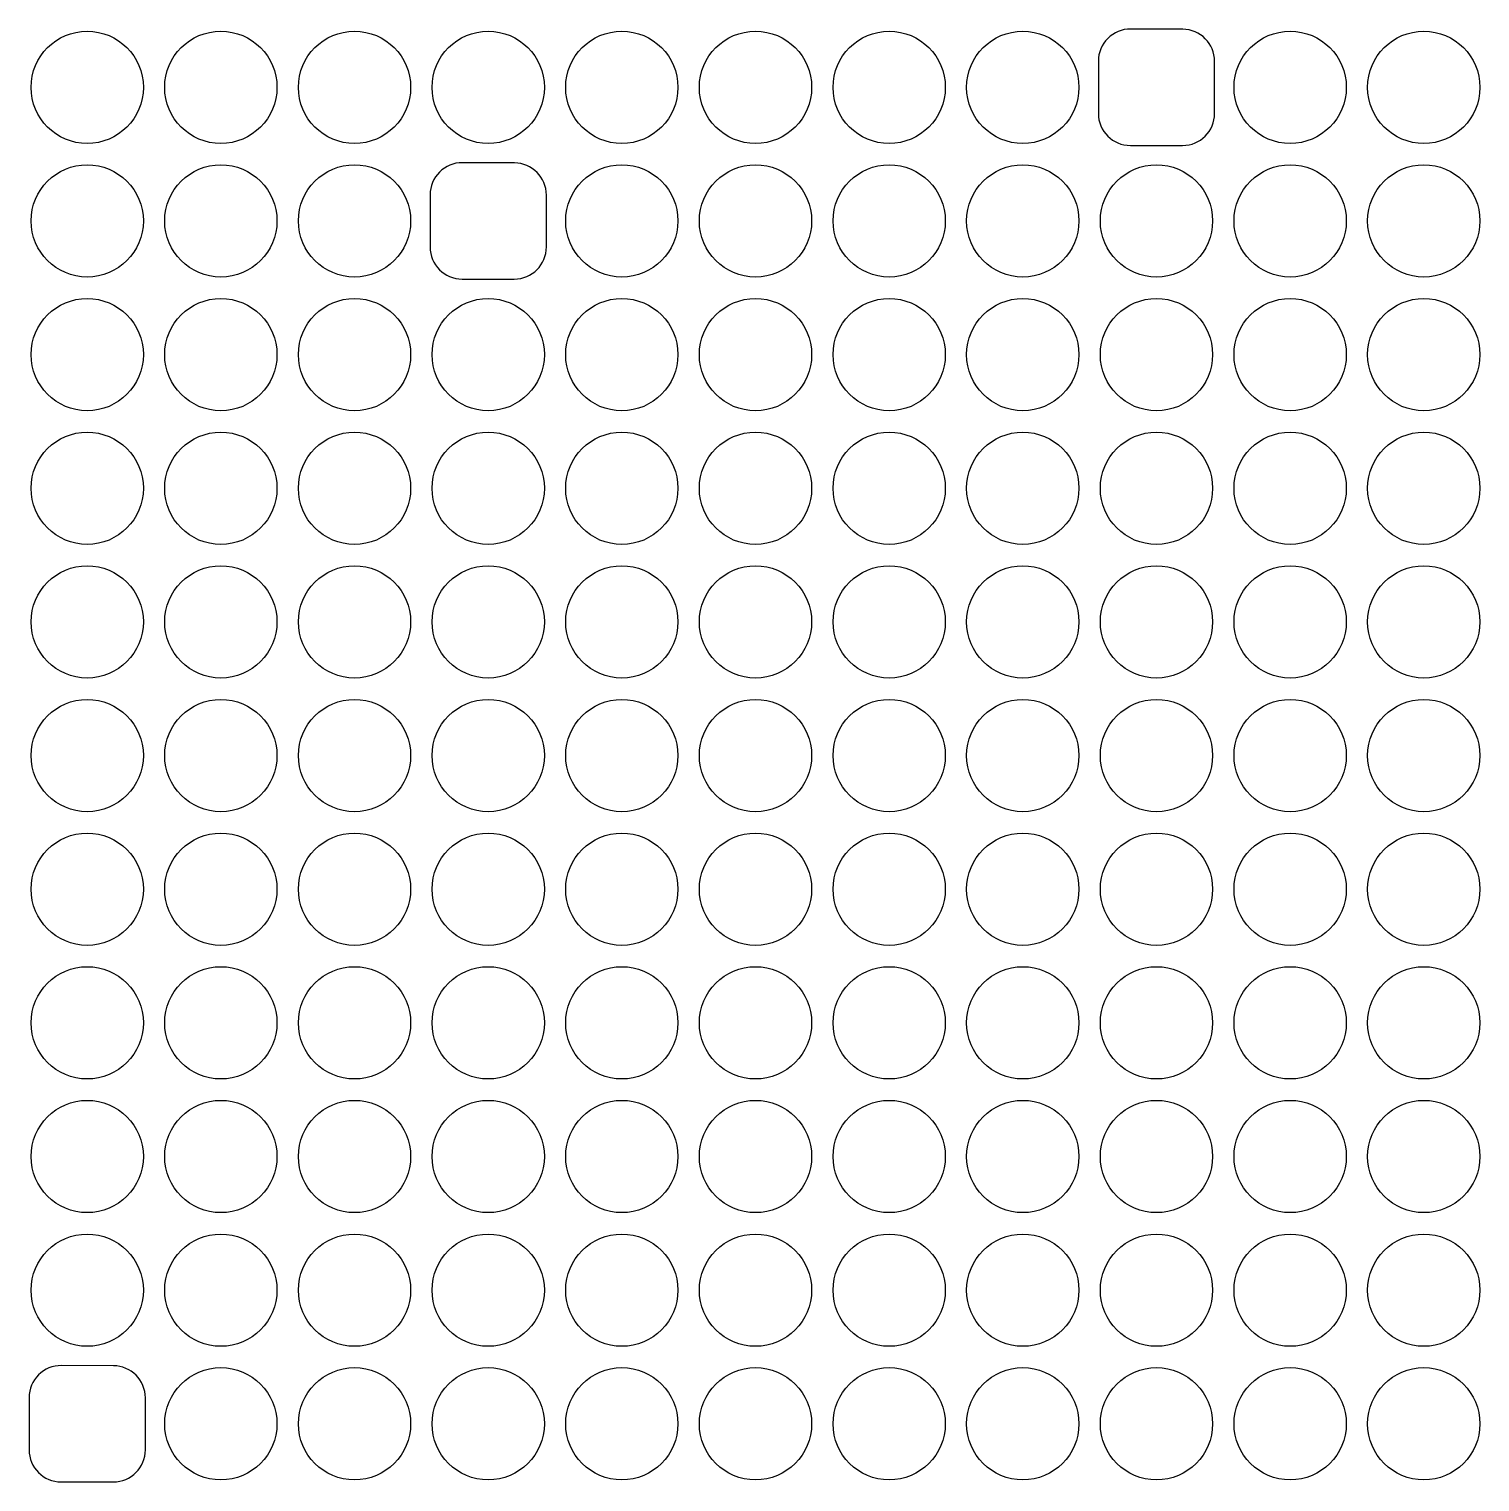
# Model space of a CAD drawing. Header units: millimetres. Extents: x 24 to 205, y 24 to 206.
import ezdxf

# ---------------------------------------------------------------- set-up
doc = ezdxf.new("R2010")
doc.units = ezdxf.units.MM
doc.layers.get('0').update_dxf_attribs({"lineweight": 25, "true_color": 0xffffff})

msp = doc.modelspace()

# ---------------------------------------------------------------- linework, layer by layer
for p, q in [((168.27, 205.57), (161.77, 205.6)), ((157.75, 201.6), (157.75, 195.08)), ((172.25, 195.08), (172.25, 201.57)), ((161.75, 191.08), (168.25, 191.08)), ((84.94, 188.9), (78.44, 188.93)), ((74.42, 184.93), (74.42, 178.42)), ((88.92, 178.42), (88.92, 184.9)), ((78.42, 174.42), (84.92, 174.42)), ((34.94, 38.9), (28.44, 38.93)), ((24.42, 34.93), (24.42, 28.42)), ((38.92, 28.42), (38.92, 34.9)), ((28.42, 24.42), (34.92, 24.42))]:
    msp.add_line(p, q)
for centre in [(31.67, 198.33), (48.33, 198.33), (65, 198.33), (81.67, 198.33), (98.33, 198.33), (115, 198.33), (131.67, 198.33), (148.33, 198.33), (181.67, 198.33), (198.33, 198.33), (31.67, 181.67), (48.33, 181.67), (65, 181.67), (98.33, 181.67), (115, 181.67), (131.67, 181.67), (148.33, 181.67), (165, 181.67), (181.67, 181.67), (198.33, 181.67), (31.67, 165), (48.33, 165), (65, 165), (81.67, 165), (98.33, 165), (115, 165), (131.67, 165), (148.33, 165), (165, 165), (181.67, 165), (198.33, 165), (31.67, 148.33), (48.33, 148.33), (65, 148.33), (81.67, 148.33), (98.33, 148.33), (115, 148.33), (131.67, 148.33), (148.33, 148.33), (165, 148.33), (181.67, 148.33), (198.33, 148.33), (31.67, 131.67), (48.33, 131.67), (65, 131.67), (81.67, 131.67), (98.33, 131.67), (115, 131.67), (131.67, 131.67), (148.33, 131.67), (165, 131.67), (181.67, 131.67), (198.33, 131.67), (31.67, 115), (48.33, 115), (65, 115), (81.67, 115), (98.33, 115), (115, 115), (131.67, 115), (148.33, 115), (165, 115), (181.67, 115), (198.33, 115), (31.67, 98.33), (48.33, 98.33), (65, 98.33), (81.67, 98.33), (98.33, 98.33), (115, 98.33), (131.67, 98.33), (148.33, 98.33), (165, 98.33), (181.67, 98.33), (198.33, 98.33), (31.67, 81.67), (48.33, 81.67), (65, 81.67), (81.67, 81.67), (98.33, 81.67), (115, 81.67), (131.67, 81.67), (148.33, 81.67), (165, 81.67), (181.67, 81.67), (198.33, 81.67), (31.67, 65), (48.33, 65), (65, 65), (81.67, 65), (98.33, 65), (115, 65), (131.67, 65), (148.33, 65), (165, 65), (181.67, 65), (198.33, 65), (31.67, 48.33), (48.33, 48.33), (65, 48.33), (81.67, 48.33), (98.33, 48.33), (115, 48.33), (131.67, 48.33), (148.33, 48.33), (165, 48.33), (181.67, 48.33), (198.33, 48.33), (48.33, 31.67), (65, 31.67), (81.67, 31.67), (98.33, 31.67), (115, 31.67), (131.67, 31.67), (148.33, 31.67), (165, 31.67), (181.67, 31.67), (198.33, 31.67)]:
    msp.add_circle(centre, 7)
for centre, start, end in [((161.75, 201.6), 89.7352, 180), ((168.25, 201.57), 0, 89.7352), ((161.75, 195.08), 180, 270), ((168.25, 195.08), 270, 0), ((78.42, 184.93), 89.7352, 180), ((84.92, 184.9), 0, 89.7352), ((78.42, 178.42), 180, 270), ((84.92, 178.42), 270, 0), ((28.42, 34.93), 89.7352, 180), ((34.92, 34.9), 0, 89.7352), ((28.42, 28.42), 180, 270), ((34.92, 28.42), 270, 0)]:
    msp.add_arc(centre, 4, start, end)

doc.saveas('drawing.dxf')
